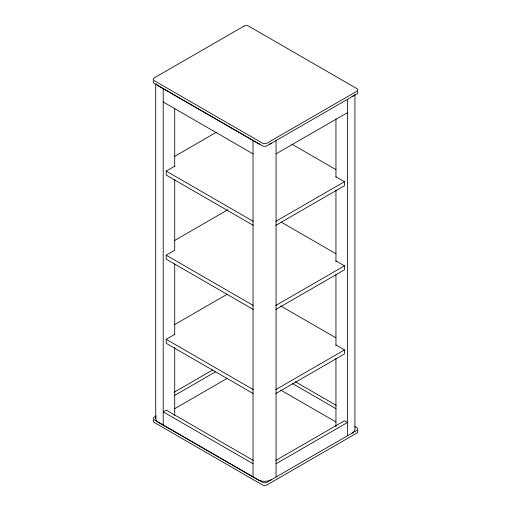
<?xml version="1.0" encoding="UTF-8"?>
<svg xmlns="http://www.w3.org/2000/svg" width="511" height="511" viewBox="0 0 511 511"><rect width="100%" height="100%" fill="white"/><g stroke="black" fill="none" stroke-linecap="round" stroke-linejoin="round"><path stroke-width="0.77" d="M174.43 156.487L216.313 132.304M253.258 225.338L166.196 175.075L166.196 171.083L174.717 166.164M276.061 153.862L347.467 112.637M174.43 240.598L227.983 209.682M253.258 309.455L166.196 259.186L166.196 255.2L174.717 250.275L174.717 179.316M275.819 221.359L344.471 181.724L344.471 185.71L275.819 225.351M174.43 324.715L227.299 294.189M253.258 393.566L166.196 343.303L166.196 339.31L174.717 334.392M275.819 305.476L344.471 265.835L344.471 269.827L275.819 309.462M174.187 392.212L212.633 370.015M174.43 395.527L215.629 371.746M156.225 415.884L154.15 417.078A3.258 1.878 0 0 0 154.15 419.735L262.411 482.237A3.258 1.878 0 0 0 267.017 482.237L356.85 430.377A3.258 1.878 0 0 0 356.85 427.713L354.781 426.519M174.43 408.826L227.299 378.306M275.819 389.586L344.471 349.952L344.471 353.938L275.819 393.579M275.819 460.405L344.471 420.764L347.467 422.495L276.061 463.72M291.73 144.089L335.951 169.62M335.951 176.8L344.471 181.724M163.201 101.996L253.028 153.862M281.363 222.215L335.951 253.737M335.951 260.917L344.471 265.835M166.196 171.083L253.258 221.352M280.673 305.929L335.951 337.848M335.951 345.027L344.471 349.952M166.196 255.2L253.258 305.463M295.409 381.8L336.181 405.338M292.42 383.531L335.951 408.659M280.673 390.046L335.951 421.958M166.196 339.31L253.258 389.58M253.258 460.392L166.196 410.122L163.201 411.853L253.028 463.72M354.934 94.286L354.934 429.144A9.773 5.64 0 0 1 352.073 433.13M347.467 99.338L347.467 435.794M335.951 118.999L335.951 177.202M335.951 189.958L335.951 261.715M335.951 274.471L335.951 345.43M335.951 358.185L335.951 426.749M276.061 140.563L276.061 477.019M253.028 140.563L253.028 477.019M174.717 108.358L174.717 166.56M174.717 263.829L174.717 334.788M174.717 347.544L174.717 415.315M163.201 88.697L163.201 425.152M155.727 84.443L155.727 418.503M357.368 91.654A3.258 1.878 0 0 1 356.85 93.922L267.017 145.788A3.258 1.878 0 0 1 262.411 145.788L154.15 83.287A3.258 1.878 0 0 1 153.632 81.013M357.368 430.767A3.258 1.878 0 0 1 356.85 433.034L267.017 484.901A3.258 1.878 0 0 1 262.411 484.901L154.15 422.399A3.258 1.878 0 0 1 153.632 420.125M353.631 95.512A9.773 5.64 0 0 1 352.073 96.681M271.456 479.676A9.773 5.64 0 0 1 257.64 479.676L158.595 422.495A9.773 5.64 0 0 1 156.066 417.04M271.456 143.221A9.773 5.64 0 0 1 269.431 144.121M259.658 144.121A9.773 5.64 0 0 1 257.64 143.221L158.595 86.04A9.773 5.64 0 0 1 156.321 83.976M243.983 26.099L154.15 77.966A3.258 1.878 0 0 0 154.15 80.623L262.411 143.125A3.258 1.878 0 0 0 267.017 143.125L356.85 91.265A3.258 1.878 0 0 0 356.85 88.601L248.589 26.099A3.258 1.878 0 0 0 243.983 26.099"/></g></svg>
